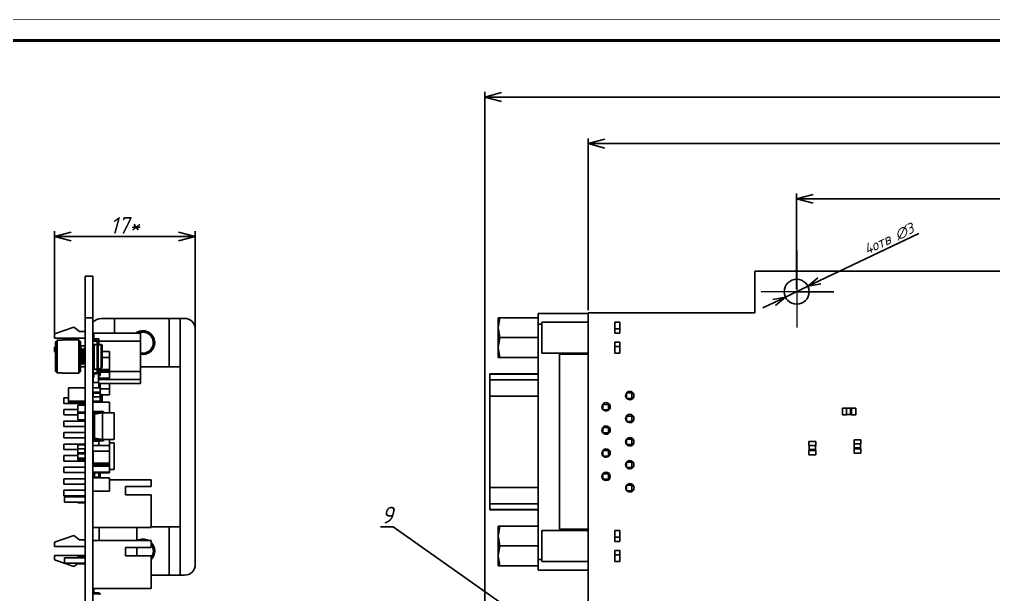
# Model space of a CAD drawing. Header units: millimetres. Extents: x 461 to 1302, y 117 to 711.
# Drawn here: x 837 to 1070.6, y 573.3 to 711.3 of the extents above; entities that cross this region are included whole.
import ezdxf
from ezdxf import colors
from ezdxf.entities.mleader import LeaderData, LeaderLine
from ezdxf.math import Vec2, Vec3

# ---------------------------------------------------------------- set-up
doc = ezdxf.new("R2010")
doc.units = ezdxf.units.MM
doc.layers.get('0').update_dxf_attribs({"lineweight": 50})
doc.styles.add('GOST-2.304_Type-B_italic', font='')
doc.styles.get('GOST-2.304_Type-B_italic').set_extended_font_data('GOST Common', italic=True)
doc.dimstyles.new('ISO-25', dxfattribs={"dimtxt": 2.5, "dimasz": 2.5, "dimexe": 1.25, "dimexo": 0.625, "dimtad": 1, "dimtxsty": 'Standard', "dimcen": 2.5, "dimadec": 0, "dimazin": 0, "dimtfac": 1, "dimtmove": 0, "dimatfit": 3, "dimfxl": 1, "dimarcsym": 0})

# ---------------------------------------------------------------- blocks, each defined once
blk = doc.blocks.new('_Dot')
at = {"color": 0, "linetype": 'ByBlock', "lineweight": -2}
blk.add_line((-0.5, 0), (-1, 0), dxfattribs=at)
at = {"color": 0, "linetype": 'ByBlock', "lineweight": 90, "const_width": 0.5}
blk.add_lwpolyline([(-0.25, 0, 1), (0.25, 0, 1)], format="xyb", close=True, dxfattribs=at)
blk = doc.blocks.new('_Open30')
at = {"color": 0, "linetype": 'ByBlock', "lineweight": -2}
for p, q in [((-1, 0.268), (0, 0)), ((0, 0), (-1, -0.268)), ((0, 0), (-1, 0))]:
    blk.add_line(p, q, dxfattribs=at)
blk = doc.blocks.new('*D56')
at = {"color": 0, "lineweight": -2, "transparency": 16777216}
for p, q in [((973.42, 641.52), (973.42, 682.78)), ((1213.41, 641.52), (1213.41, 682.78)), ((977.42, 681.53), (1209.41, 681.53))]:
    blk.add_line(p, q, dxfattribs=at)
at = {"layer": 'Defpoints', "color": 0, "lineweight": 20, "transparency": 16777216}
for p in [(1213.41, 681.53), (973.42, 640.9), (1213.41, 640.9)]:
    blk.add_point(p, dxfattribs=at)
at = {"color": 0, "lineweight": -2, "transparency": 16777216, "xscale": 4, "yscale": 4, "zscale": 4, "rotation": 180}
blk.add_blockref('_Open30', (973.42, 681.53), dxfattribs=at)
at = {"color": 0, "lineweight": -2, "transparency": 16777216, "xscale": 4, "yscale": 4, "zscale": 4}
blk.add_blockref('_Open30', (1213.41, 681.53), dxfattribs=at)
at = {"color": 0, "lineweight": 20, "transparency": 16777216, "insert": (1093.41, 684.15), "char_height": 4, "attachment_point": 5, "style": 'GOST-2.304_Type-B_italic'}
blk.add_mtext('120*', dxfattribs=at)
blk = doc.blocks.new('*D58')
at = {"color": 0, "lineweight": -2, "transparency": 16777216}
for p, q in [((948.6, 537.97), (948.6, 693.94)), ((1209.41, 692.69), (952.6, 692.69)), ((1213.41, 641.52), (1213.41, 693.94))]:
    blk.add_line(p, q, dxfattribs=at)
at = {"layer": 'Defpoints', "color": 0, "lineweight": 20, "transparency": 16777216}
for p in [(948.6, 692.69), (1213.41, 640.9), (948.6, 537.35)]:
    blk.add_point(p, dxfattribs=at)
at = {"color": 0, "lineweight": -2, "transparency": 16777216, "xscale": 4, "yscale": 4, "zscale": 4, "rotation": 180}
blk.add_blockref('_Open30', (948.6, 692.69), dxfattribs=at)
at = {"color": 0, "lineweight": -2, "transparency": 16777216, "xscale": 4, "yscale": 4, "zscale": 4}
blk.add_blockref('_Open30', (1213.41, 692.69), dxfattribs=at)
at = {"color": 0, "lineweight": 20, "transparency": 16777216, "insert": (1081.01, 695.31), "char_height": 4, "attachment_point": 5, "style": 'GOST-2.304_Type-B_italic'}
blk.add_mtext('133*', dxfattribs=at)
blk = doc.blocks.new('*D59')
at = {"color": 0, "lineweight": -2, "transparency": 16777216}
for p, q in [((1052.72, 659.98), (1028.84, 648.56)), ((1020.72, 644.68), (1026.13, 647.27)), ((1018.01, 643.38), (1015.3, 642.09))]:
    blk.add_line(p, q, dxfattribs=at)
at = {"layer": 'Defpoints', "color": 0, "lineweight": 20, "transparency": 16777216}
for p in [(1026.13, 647.27), (1020.72, 644.68)]:
    blk.add_point(p, dxfattribs=at)
at = {"color": 0, "lineweight": -2, "transparency": 16777216, "xscale": 3, "yscale": 3, "zscale": 3}
for p, rotation in [((1026.13, 647.27), 205.560823376689), ((1020.72, 644.68), 25.56082337668897)]:
    blk.add_blockref('_Open30', p, dxfattribs=dict(at, rotation=rotation))
at = {"color": 0, "lineweight": 20, "transparency": 16777216, "insert": (1045.55, 658.63), "char_height": 2.5, "attachment_point": 5, "rotation": 25.5608, "style": 'GOST-2.304_Type-B_italic'}
blk.add_mtext('4отв {\\C256;∅3 }', dxfattribs=at)
blk = doc.blocks.new('*D60')
at = {"color": 0, "lineweight": -2, "transparency": 16777216}
for p, q in [((1023.42, 646.6), (1023.42, 669.51)), ((1163.38, 646.6), (1163.38, 669.51)), ((1027.42, 668.26), (1159.38, 668.26))]:
    blk.add_line(p, q, dxfattribs=at)
at = {"layer": 'Defpoints', "color": 0, "lineweight": 20, "transparency": 16777216}
for p in [(1163.38, 668.26), (1023.42, 645.97), (1163.38, 645.97)]:
    blk.add_point(p, dxfattribs=at)
at = {"color": 0, "lineweight": -2, "transparency": 16777216, "xscale": 4, "yscale": 4, "zscale": 4, "rotation": 180}
blk.add_blockref('_Open30', (1023.42, 668.26), dxfattribs=at)
at = {"color": 0, "lineweight": -2, "transparency": 16777216, "xscale": 4, "yscale": 4, "zscale": 4}
blk.add_blockref('_Open30', (1163.38, 668.26), dxfattribs=at)
at = {"color": 0, "lineweight": 20, "transparency": 16777216, "insert": (1093.4, 671.28), "char_height": 4, "attachment_point": 5, "style": 'GOST-2.304_Type-B_italic'}
blk.add_mtext('70±0,1', dxfattribs=at)
blk = doc.blocks.new('*D62')
at = {"color": 0, "lineweight": -2, "transparency": 16777216}
for p, q in [((845.39, 635.48), (845.39, 660.48)), ((849.39, 659.23), (875.14, 659.23)), ((879.14, 637.59), (879.14, 660.48))]:
    blk.add_line(p, q, dxfattribs=at)
at = {"layer": 'Defpoints', "color": 0, "lineweight": 20, "transparency": 16777216}
for p in [(879.14, 659.23), (879.14, 636.97), (845.39, 634.86)]:
    blk.add_point(p, dxfattribs=at)
at = {"color": 0, "lineweight": -2, "transparency": 16777216, "xscale": 4, "yscale": 4, "zscale": 4, "rotation": 180}
blk.add_blockref('_Open30', (845.39, 659.23), dxfattribs=at)
at = {"color": 0, "lineweight": -2, "transparency": 16777216, "xscale": 4, "yscale": 4, "zscale": 4}
blk.add_blockref('_Open30', (879.14, 659.23), dxfattribs=at)
at = {"color": 0, "lineweight": 20, "transparency": 16777216, "insert": (862.27, 661.88), "char_height": 4, "attachment_point": 5, "style": 'GOST-2.304_Type-B_italic'}
blk.add_mtext('17*', dxfattribs=at)

msp = doc.modelspace()

# ---------------------------------------------------------------- linework, layer by layer
at = {"color": 7, "lineweight": 20, "true_color": 0xffffff}
for p, q in [((1023.424, 646.596), (1023.424, 655.921)), ((1023.424, 655.921), (1023.424, 637.377)), ((1032.326, 645.971), (1014.926, 645.971)), ((1023.424, 645.971), (1032.326, 645.971))]:
    msp.add_line(p, q, dxfattribs=at)
at = {"color": 7, "linetype": 'Continuous', "lineweight": 25}
for p, q in [((852.742, 649.703), (854.592, 649.703)), ((852.742, 649.703), (852.742, 639.703)), ((854.592, 639.703), (854.592, 649.703)), ((1013.416, 640.899), (1013.416, 650.899)), ((1013.416, 650.899), (1173.414, 650.899)), ((961.396, 640.766), (961.396, 638.166)), ((973.416, 640.766), (961.396, 640.766)), ((973.416, 640.899), (1013.416, 640.899)), ((973.416, 460.901), (973.416, 640.899)), ((852.742, 639.703), (852.742, 459.705)), ((852.742, 639.703), (854.592, 639.703)), ((854.592, 459.705), (854.592, 639.703)), ((856.642, 639.569), (859.792, 639.569)), ((856.642, 639.569), (876.542, 639.569)), ((856.642, 639.569), (856.642, 639.569)), ((859.792, 639.569), (859.792, 636.019)), ((859.792, 639.569), (872.892, 639.569)), ((859.792, 639.569), (859.792, 639.569)), ((872.892, 639.569), (875.492, 639.569)), ((872.892, 627.959), (872.892, 639.569)), ((875.492, 639.569), (876.542, 639.569)), ((875.492, 639.569), (875.492, 627.959)), ((951.796, 637.331), (952.22, 639.706)), ((951.796, 639.706), (951.796, 637.331)), ((951.796, 637.331), (951.796, 639.706)), ((952.22, 639.706), (951.796, 639.706)), ((961.396, 639.706), (952.22, 639.706)), ((961.396, 639.706), (961.396, 634.956)), ((961.396, 638.166), (961.396, 581.746)), ((962.276, 638.166), (961.396, 638.166)), ((961.396, 638.166), (961.396, 626.286)), ((962.276, 638.656), (973.416, 638.656)), ((962.276, 638.166), (962.276, 638.656)), ((962.276, 631.256), (962.276, 638.166)), ((979.796, 637.056), (979.796, 638.656)), ((979.796, 638.656), (979.796, 637.656)), ((979.796, 638.656), (980.996, 638.656)), ((980.996, 637.056), (980.996, 638.656)), ((845.392, 635.859), (849.992, 637.459)), ((845.392, 634.859), (845.392, 635.859)), ((849.992, 637.459), (851.392, 636.459)), ((851.392, 636.459), (852.742, 636.459)), ((854.792, 636.019), (865.992, 636.019)), ((855.792, 636.019), (854.792, 636.019)), ((854.792, 636.019), (854.792, 635.209)), ((865.992, 636.019), (855.792, 636.019)), ((859.192, 636.019), (865.992, 636.019)), ((865.992, 634.135), (865.992, 636.019)), ((879.142, 636.969), (879.142, 580.549)), ((951.796, 637.8), (951.796, 632.111)), ((951.796, 637.331), (952.22, 634.956)), ((951.796, 637.331), (951.796, 632.581)), ((951.796, 637.331), (951.796, 632.581)), ((979.796, 636.056), (979.796, 637.056)), ((979.796, 637.056), (980.996, 637.056)), ((979.796, 636.056), (980.996, 636.056)), ((980.996, 636.056), (980.996, 637.056)), ((852.742, 634.859), (845.392, 634.859)), ((845.992, 634.388), (845.592, 633.979)), ((845.992, 634.388), (845.992, 626.55)), ((847.192, 634.388), (845.992, 634.388)), ((851.192, 634.469), (847.192, 634.469)), ((847.192, 634.469), (847.192, 634.388)), ((851.592, 634.069), (851.192, 634.469)), ((854.592, 635.209), (854.792, 635.209)), ((854.792, 635.209), (854.792, 634.509)), ((856.014, 634.709), (854.792, 634.709)), ((854.872, 633.328), (855.632, 633.408)), ((854.992, 634.309), (855.442, 634.309)), ((854.992, 634.109), (855.442, 634.109)), ((855.632, 633.408), (855.653, 633.409)), ((855.642, 633.909), (855.642, 633.409)), ((855.653, 633.409), (855.642, 633.409)), ((855.653, 633.409), (855.832, 633.409)), ((855.773, 634.135), (865.992, 634.135)), ((855.832, 633.409), (855.853, 633.408)), ((855.842, 633.909), (855.842, 633.409)), ((856.613, 633.328), (855.853, 633.408)), ((856.014, 633.391), (856.014, 634.709)), ((865.992, 626.803), (865.992, 634.135)), ((952.22, 634.956), (951.796, 632.581)), ((952.22, 634.956), (961.396, 634.956)), ((961.396, 634.956), (961.396, 630.206)), ((979.796, 632.856), (979.796, 633.856)), ((979.796, 633.856), (980.996, 633.856)), ((980.996, 632.856), (980.996, 633.856)), ((845.392, 631.659), (845.392, 632.659)), ((845.392, 632.659), (845.592, 632.659)), ((845.592, 631.59), (845.392, 631.659)), ((852.742, 632.967), (851.592, 632.967)), ((851.714, 632.394), (851.592, 632.184)), ((851.859, 632.402), (851.726, 632.402)), ((852.117, 631.971), (852.268, 631.971)), ((852.243, 631.911), (852.152, 631.911)), ((852.658, 632.402), (852.526, 632.402)), ((852.742, 632.272), (852.672, 632.392)), ((854.642, 632.967), (854.592, 632.967)), ((854.592, 632.115), (854.642, 632.115)), ((854.642, 629.809), (854.642, 633.209)), ((854.872, 633.129), (854.692, 633.129)), ((854.692, 633.129), (854.692, 627.489)), ((854.872, 633.129), (855.632, 633.209)), ((854.872, 627.489), (854.872, 633.129)), ((855.632, 633.209), (855.632, 627.409)), ((855.653, 633.209), (855.632, 633.209)), ((855.653, 627.409), (855.653, 633.209)), ((855.832, 633.209), (855.653, 633.209)), ((855.832, 627.409), (855.832, 633.209)), ((855.853, 633.209), (855.832, 633.209)), ((856.613, 633.129), (855.853, 633.209)), ((855.853, 627.409), (855.853, 633.209)), ((856.613, 627.892), (856.613, 633.129)), ((856.792, 633.129), (856.613, 633.129)), ((856.792, 627.892), (856.792, 633.129)), ((858.606, 631.617), (856.792, 631.617)), ((858.606, 630.195), (858.606, 631.617)), ((952.22, 630.206), (951.796, 632.581)), ((951.796, 630.206), (951.796, 632.581)), ((951.796, 630.206), (951.796, 632.581)), ((973.416, 631.256), (962.276, 631.256)), ((966.516, 630.956), (973.416, 630.956)), ((966.516, 588.956), (966.516, 630.956)), ((979.796, 631.256), (979.796, 632.856)), ((979.796, 632.856), (980.996, 632.856)), ((979.796, 632.256), (979.796, 631.256)), ((979.796, 631.256), (980.996, 631.256)), ((980.996, 631.256), (980.996, 632.856)), ((851.868, 628.967), (851.717, 628.967)), ((852.668, 628.967), (852.517, 628.967)), ((852.542, 629.027), (852.633, 629.027)), ((852.623, 629.044), (852.742, 628.841)), ((854.642, 630.615), (854.592, 630.615)), ((854.642, 630.609), (854.592, 630.609)), ((854.642, 630.009), (854.592, 630.009)), ((854.642, 629.925), (854.592, 629.925)), ((854.692, 629.809), (854.592, 629.809)), ((856.792, 630.195), (858.606, 630.195)), ((858.554, 630.195), (858.554, 627.351)), ((951.796, 630.206), (952.22, 630.206)), ((961.396, 630.206), (952.22, 630.206)), ((961.396, 630.206), (961.396, 630.206)), ((845.592, 626.959), (845.992, 626.55)), ((845.992, 626.55), (847.192, 626.55)), ((847.192, 626.55), (847.192, 626.469)), ((847.192, 626.469), (851.192, 626.469)), ((851.192, 626.469), (851.592, 626.869)), ((851.592, 627.971), (852.742, 627.971)), ((852.127, 628.535), (852.258, 628.535)), ((854.592, 628.309), (854.692, 628.309)), ((854.692, 627.609), (854.592, 627.609)), ((854.642, 627.215), (854.592, 627.215)), ((854.642, 626.925), (854.592, 626.925)), ((854.638, 627.351), (854.638, 627.215)), ((854.638, 627.351), (854.642, 627.351)), ((854.642, 626.303), (854.642, 627.609)), ((854.692, 627.489), (854.872, 627.489)), ((855.632, 627.409), (854.872, 627.489)), ((854.872, 627.29), (855.632, 627.21)), ((855.442, 626.509), (854.992, 626.509)), ((855.442, 626.309), (854.992, 626.309)), ((855.632, 627.409), (855.653, 627.409)), ((855.653, 627.209), (855.632, 627.21)), ((855.642, 627.209), (855.642, 626.709)), ((855.653, 627.409), (855.832, 627.409)), ((855.653, 627.209), (855.832, 627.209)), ((855.832, 627.409), (855.853, 627.409)), ((855.853, 627.21), (855.832, 627.209)), ((855.842, 627.209), (855.842, 626.709)), ((855.853, 627.409), (856.163, 627.442)), ((856.163, 627.243), (855.853, 627.21)), ((855.964, 627.222), (855.964, 624.209)), ((856.37, 626.925), (855.964, 626.925)), ((856.163, 627.442), (856.613, 627.892)), ((856.734, 627.751), (856.284, 627.3)), ((856.32, 627.337), (856.32, 626.925)), ((856.32, 626.995), (858.56, 626.995)), ((856.334, 627.351), (858.56, 627.351)), ((856.37, 626.925), (856.37, 625.909)), ((856.37, 626.639), (858.606, 626.639)), ((856.613, 627.892), (856.792, 627.892)), ((858.56, 627.351), (858.554, 627.351)), ((858.56, 626.995), (858.554, 626.995)), ((858.554, 626.995), (858.554, 626.639)), ((858.554, 626.803), (865.992, 626.803)), ((858.56, 627.351), (858.56, 626.995)), ((858.606, 626.639), (858.606, 625.217)), ((865.992, 627.959), (875.492, 627.959)), ((872.892, 627.959), (865.992, 627.959)), ((865.992, 624.919), (865.992, 626.803)), ((875.492, 627.959), (872.892, 627.959)), ((875.492, 627.959), (875.492, 589.559)), ((961.396, 626.286), (949.796, 626.286)), ((949.796, 622.286), (949.796, 626.282)), ((949.796, 626.225), (949.796, 624.849)), ((961.396, 626.225), (949.796, 626.225)), ((961.396, 626.286), (961.396, 626.225)), ((961.396, 626.225), (961.396, 624.849)), ((854.592, 625.409), (854.792, 625.409)), ((854.592, 625.109), (854.642, 625.109)), ((854.592, 625.041), (854.642, 625.041)), ((854.642, 624.653), (854.592, 624.653)), ((856.014, 624.209), (854.592, 624.209)), ((854.642, 624.209), (854.642, 625.409)), ((854.792, 626.109), (854.792, 625.409)), ((855.964, 625.909), (856.37, 625.909)), ((855.964, 625.715), (856.014, 625.715)), ((855.964, 625.709), (856.014, 625.709)), ((855.964, 625.109), (856.014, 625.109)), ((865.992, 624.919), (855.964, 624.919)), ((856.014, 625.715), (856.014, 625.909)), ((856.014, 625.709), (856.014, 625.715)), ((856.014, 625.109), (856.014, 625.709)), ((858.606, 625.217), (856.014, 625.217)), ((856.014, 622.909), (856.014, 624.209)), ((865.992, 623.919), (856.014, 623.919)), ((856.37, 623.637), (856.37, 623.919)), ((858.554, 623.919), (858.554, 622.675)), ((865.992, 624.919), (865.992, 623.919)), ((961.396, 624.849), (949.796, 624.849)), ((949.796, 624.849), (949.796, 620.91)), ((848.728, 622.909), (848.728, 619.709)), ((848.728, 622.909), (852.742, 622.909)), ((856.37, 622.909), (854.592, 622.909)), ((854.592, 621.893), (856.37, 621.893)), ((854.638, 621.777), (856.324, 621.777)), ((854.638, 621.659), (854.638, 621.777)), ((854.642, 621.777), (854.638, 621.777)), ((856.324, 621.659), (854.638, 621.659)), ((854.642, 621.659), (854.638, 621.659)), ((854.642, 621.777), (854.642, 621.893)), ((854.642, 620.725), (854.642, 621.659)), ((856.014, 623.637), (856.37, 623.637)), ((856.014, 623.521), (856.324, 623.521)), ((856.324, 623.403), (856.014, 623.403)), ((856.32, 623.637), (856.32, 623.521)), ((856.32, 623.403), (856.32, 622.909)), ((856.32, 621.893), (856.32, 621.777)), ((856.32, 621.659), (856.32, 620.725)), ((856.324, 623.403), (856.324, 623.521)), ((856.324, 621.659), (856.324, 621.777)), ((856.37, 621.893), (856.37, 622.909)), ((856.37, 622.675), (858.606, 622.675)), ((856.37, 621.893), (856.37, 621.453)), ((858.606, 622.675), (858.606, 621.253)), ((949.796, 622.916), (949.796, 619.156)), ((949.796, 597.626), (949.796, 622.286)), ((982.611, 620.386), (982.611, 621.686)), ((983.911, 621.686), (982.611, 621.686)), ((982.611, 621.675), (982.611, 620.436)), ((983.911, 621.686), (983.911, 620.386)), ((848.728, 620.489), (847.642, 620.489)), ((847.642, 619.189), (847.642, 620.489)), ((848.728, 619.709), (852.742, 619.709)), ((848.728, 619.709), (848.728, 619.508)), ((848.728, 619.508), (852.742, 619.508)), ((854.592, 621.453), (854.642, 621.453)), ((854.642, 621.253), (854.592, 621.253)), ((854.592, 620.921), (854.642, 620.921)), ((856.37, 620.725), (854.592, 620.725)), ((854.592, 619.709), (856.37, 619.709)), ((858.606, 619.509), (854.592, 619.509)), ((854.692, 619.709), (854.692, 619.509)), ((854.692, 619.653), (854.692, 619.653)), ((856.32, 621.453), (856.37, 621.453)), ((856.613, 621.328), (856.32, 621.359)), ((856.37, 620.725), (856.37, 619.709)), ((856.792, 621.129), (856.613, 621.129)), ((858.606, 621.253), (856.75, 621.253)), ((856.792, 619.509), (856.792, 621.129)), ((858.606, 616.897), (858.606, 619.509)), ((961.396, 620.91), (949.796, 620.91)), ((949.796, 620.91), (949.796, 599.001)), ((949.796, 620.146), (949.796, 616.386)), ((961.396, 620.91), (961.396, 599.001)), ((983.911, 620.386), (982.611, 620.386)), ((852.742, 619.189), (847.642, 619.189)), ((850.964, 617.719), (847.642, 617.719)), ((847.642, 616.419), (847.642, 617.719)), ((850.964, 618.721), (850.964, 617.097)), ((850.964, 618.721), (852.742, 618.721)), ((850.964, 616.897), (850.964, 617.097)), ((850.964, 617.097), (852.742, 617.097)), ((852.742, 616.897), (850.964, 616.897)), ((857.158, 617.215), (854.592, 617.215)), ((854.846, 616.401), (854.846, 616.961)), ((854.846, 616.961), (856.904, 616.961)), ((856.878, 616.898), (854.948, 616.599)), ((854.948, 616.599), (856.878, 616.897)), ((856.878, 616.897), (859.722, 616.897)), ((856.878, 610.521), (856.878, 616.897)), ((856.878, 616.897), (856.878, 610.521)), ((856.904, 616.961), (856.904, 616.897)), ((857.158, 616.897), (857.158, 617.215)), ((859.722, 616.897), (859.722, 610.521)), ((949.796, 617.376), (949.796, 613.616)), ((976.946, 618.916), (976.946, 617.694)), ((976.946, 617.616), (976.946, 618.916)), ((978.246, 618.916), (976.946, 618.916)), ((978.246, 617.616), (976.946, 617.616)), ((978.246, 618.916), (978.246, 617.616)), ((1034.392, 618.061), (1034.392, 616.437)), ((1035.408, 618.061), (1034.392, 618.061)), ((1035.408, 616.437), (1035.408, 618.061)), ((1036.342, 618.011), (1035.408, 618.011)), ((1036.342, 616.481), (1036.342, 618.017)), ((1036.342, 618.017), (1036.46, 618.017)), ((1036.46, 618.017), (1036.46, 616.481)), ((1036.576, 618.011), (1036.46, 618.011)), ((1036.576, 618.061), (1036.576, 616.437)), ((1036.576, 618.061), (1037.592, 618.061)), ((1037.592, 618.061), (1037.592, 616.437)), ((850.964, 616.419), (847.642, 616.419)), ((852.742, 614.949), (847.642, 614.949)), ((847.642, 613.649), (847.642, 614.949)), ((850.964, 616.865), (850.964, 615.241)), ((850.964, 616.865), (852.742, 616.865)), ((850.964, 615.241), (852.742, 615.241)), ((854.592, 616.401), (854.846, 616.401)), ((854.948, 616.309), (854.592, 616.309)), ((854.592, 616.133), (854.948, 616.133)), ((854.948, 610.819), (854.948, 616.599)), ((854.948, 616.599), (854.948, 616.133)), ((854.948, 616.133), (854.948, 611.285)), ((856.878, 616.309), (856.878, 616.309)), ((856.878, 616.286), (856.878, 616.286)), ((949.796, 614.606), (949.796, 610.846)), ((982.611, 616.146), (982.611, 614.936)), ((982.611, 614.846), (982.611, 616.146)), ((983.911, 616.146), (982.611, 616.146)), ((983.911, 614.846), (982.611, 614.846)), ((983.911, 616.146), (983.911, 614.846)), ((1034.392, 616.437), (1035.408, 616.437)), ((1035.408, 616.487), (1036.342, 616.487)), ((1036.46, 616.481), (1036.342, 616.481)), ((1036.46, 616.487), (1036.576, 616.487)), ((1037.592, 616.437), (1036.576, 616.437)), ((852.742, 613.649), (847.642, 613.649)), ((856.878, 613.442), (856.878, 613.442)), ((856.878, 613.086), (856.878, 613.086)), ((856.878, 612.73), (856.878, 612.73)), ((976.946, 613.376), (976.946, 612.094)), ((976.946, 612.076), (976.946, 613.376)), ((978.246, 613.376), (976.946, 613.376)), ((978.246, 613.376), (978.246, 612.076)), ((852.742, 612.179), (847.642, 612.179)), ((847.642, 612.179), (847.642, 610.879)), ((852.742, 610.879), (847.642, 610.879)), ((854.948, 611.285), (854.592, 611.285)), ((854.846, 611.017), (854.592, 611.017)), ((854.592, 610.203), (857.158, 610.203)), ((854.592, 610.109), (856.014, 610.109)), ((854.846, 610.457), (854.846, 611.017)), ((854.948, 610.909), (854.846, 610.909)), ((856.904, 610.457), (854.846, 610.457)), ((854.948, 611.285), (854.948, 610.819)), ((856.878, 610.521), (854.948, 610.819)), ((854.948, 610.819), (856.878, 610.52)), ((856.014, 610.109), (856.014, 609.109)), ((856.878, 611.509), (856.878, 611.509)), ((856.878, 610.909), (856.878, 610.909)), ((859.722, 610.521), (856.878, 610.521)), ((856.904, 610.521), (856.904, 610.457)), ((857.158, 610.203), (857.158, 610.521)), ((858.606, 609.109), (858.606, 610.521)), ((949.796, 611.836), (949.796, 608.076)), ((978.246, 612.076), (976.946, 612.076)), ((982.611, 609.306), (982.611, 610.606)), ((983.911, 610.606), (982.611, 610.606)), ((982.611, 610.575), (982.611, 609.336)), ((983.911, 610.606), (983.911, 609.306)), ((1026.38, 610.049), (1026.38, 609.033)), ((1028.004, 610.049), (1026.38, 610.049)), ((1028.004, 609.033), (1028.004, 610.049)), ((1037.18, 610.449), (1037.18, 609.433)), ((1038.804, 610.449), (1037.18, 610.449)), ((1038.804, 609.433), (1038.804, 610.449)), ((847.642, 608.109), (847.642, 609.409)), ((852.742, 609.409), (847.642, 609.409)), ((850.964, 608.109), (847.642, 608.109)), ((852.742, 609.253), (850.964, 609.253)), ((850.964, 608.237), (850.964, 609.253)), ((850.964, 608.237), (852.742, 608.237)), ((850.964, 607.837), (850.964, 608.237)), ((850.964, 607.837), (851.014, 607.837)), ((851.014, 607.303), (851.014, 608.237)), ((852.692, 608.237), (852.692, 607.303)), ((852.692, 607.837), (852.742, 607.837)), ((858.606, 609.109), (854.592, 609.109)), ((854.592, 607.687), (858.606, 607.687)), ((854.638, 607.659), (854.638, 607.687)), ((854.642, 607.659), (854.638, 607.659)), ((854.642, 604.843), (854.642, 607.687)), ((858.554, 607.687), (858.554, 604.843)), ((858.606, 609.697), (859.722, 609.697)), ((858.606, 607.687), (858.606, 609.109)), ((859.722, 609.697), (859.722, 603.321)), ((949.796, 609.066), (949.796, 605.306)), ((976.946, 607.836), (976.946, 606.594)), ((976.946, 606.536), (976.946, 607.836)), ((978.246, 607.836), (976.946, 607.836)), ((978.246, 607.836), (978.246, 606.536)), ((983.911, 609.306), (982.611, 609.306)), ((1026.38, 609.033), (1028.004, 609.033)), ((1028.004, 607.865), (1026.38, 607.865)), ((1026.38, 606.849), (1026.38, 607.865)), ((1026.424, 607.981), (1026.424, 608.099)), ((1026.424, 608.099), (1027.96, 608.099)), ((1026.424, 608.099), (1026.43, 608.099)), ((1027.96, 607.981), (1026.424, 607.981)), ((1026.424, 607.981), (1026.43, 607.981)), ((1026.43, 609.033), (1026.43, 608.099)), ((1026.43, 607.981), (1026.43, 607.865)), ((1027.954, 608.099), (1027.954, 609.033)), ((1027.954, 607.865), (1027.954, 607.981)), ((1027.96, 608.099), (1027.96, 607.981)), ((1028.004, 607.865), (1028.004, 606.849)), ((1037.18, 609.433), (1038.804, 609.433)), ((1038.804, 608.265), (1037.18, 608.265)), ((1037.18, 607.249), (1037.18, 608.265)), ((1037.224, 608.381), (1037.224, 608.499)), ((1037.224, 608.499), (1038.76, 608.499)), ((1037.224, 608.499), (1037.23, 608.499)), ((1038.76, 608.381), (1037.224, 608.381)), ((1037.224, 608.381), (1037.23, 608.381)), ((1037.23, 609.433), (1037.23, 608.499)), ((1037.23, 608.381), (1037.23, 608.265)), ((1038.754, 608.499), (1038.754, 609.433)), ((1038.754, 608.265), (1038.754, 608.381)), ((1038.76, 608.499), (1038.76, 608.381)), ((1038.804, 608.265), (1038.804, 607.249)), ((850.964, 606.639), (847.642, 606.639)), ((847.642, 606.639), (847.642, 605.339)), ((852.742, 605.339), (847.642, 605.339)), ((852.742, 607.069), (850.964, 607.069)), ((850.964, 607.069), (850.964, 606.053)), ((850.964, 606.053), (850.964, 605.653)), ((850.964, 606.053), (852.742, 606.053)), ((850.964, 605.653), (852.742, 605.653)), ((851.01, 607.303), (851.01, 607.185)), ((851.01, 607.303), (852.696, 607.303)), ((852.696, 607.185), (851.01, 607.185)), ((851.014, 607.069), (851.014, 607.185)), ((852.692, 607.303), (852.696, 607.303)), ((852.692, 607.185), (852.692, 607.069)), ((852.692, 607.185), (852.696, 607.185)), ((852.696, 607.303), (852.696, 607.185)), ((854.642, 606.909), (854.592, 606.909)), ((854.642, 606.725), (854.592, 606.725)), ((854.592, 605.709), (854.642, 605.709)), ((858.606, 605.709), (858.554, 605.709)), ((858.606, 604.131), (858.606, 605.709)), ((949.796, 606.296), (949.796, 602.536)), ((978.246, 606.536), (976.946, 606.536)), ((1028.004, 606.849), (1026.38, 606.849)), ((1038.804, 607.249), (1037.18, 607.249)), ((852.742, 603.869), (847.642, 603.869)), ((847.642, 603.869), (847.642, 602.569)), ((854.592, 604.131), (858.606, 604.131)), ((854.638, 604.843), (854.638, 604.487)), ((854.638, 604.843), (858.56, 604.843)), ((854.638, 604.487), (858.56, 604.487)), ((854.642, 604.131), (854.642, 604.487)), ((858.56, 604.843), (858.554, 604.843)), ((858.56, 604.487), (858.554, 604.487)), ((858.554, 604.487), (858.554, 604.131)), ((858.56, 604.843), (858.56, 604.487)), ((858.606, 604.131), (858.606, 602.709)), ((859.722, 603.321), (858.606, 603.321)), ((949.796, 603.526), (949.796, 599.766)), ((982.611, 605.066), (982.611, 603.836)), ((982.611, 603.766), (982.611, 605.066)), ((983.911, 605.066), (982.611, 605.066)), ((983.911, 603.766), (982.611, 603.766)), ((983.911, 605.066), (983.911, 603.766)), ((852.742, 602.569), (847.642, 602.569)), ((847.642, 601.099), (847.642, 599.799)), ((852.742, 601.099), (847.642, 601.099)), ((858.606, 602.709), (854.592, 602.709)), ((854.592, 602.509), (858.606, 602.509)), ((856.014, 601.497), (854.592, 601.497)), ((858.606, 601.309), (854.592, 601.309)), ((854.692, 601.653), (854.692, 602.223)), ((854.982, 601.653), (854.692, 601.653)), ((854.982, 602.223), (854.982, 601.653)), ((855.171, 602.509), (855.147, 602.496)), ((856.014, 602.509), (856.014, 601.497)), ((856.014, 601.497), (856.37, 601.497)), ((856.37, 602.509), (856.37, 601.497)), ((858.606, 602.509), (858.606, 602.709)), ((858.606, 598.109), (858.606, 601.309)), ((858.606, 600.859), (868.592, 600.859)), ((861.192, 600.859), (868.592, 600.859)), ((868.592, 599.209), (868.592, 600.859)), ((949.796, 600.756), (949.796, 596.996)), ((976.946, 602.296), (976.946, 600.996)), ((978.246, 602.296), (976.946, 602.296)), ((978.246, 600.996), (976.946, 600.996)), ((978.246, 602.296), (978.246, 600.996)), ((852.742, 599.799), (847.642, 599.799)), ((852.742, 598.329), (847.642, 598.329)), ((847.642, 598.329), (847.642, 597.029)), ((868.592, 599.209), (862.392, 599.209)), ((862.392, 599.209), (862.392, 597.209)), ((949.796, 599.001), (949.796, 595.062)), ((949.796, 599.001), (961.396, 599.001)), ((961.396, 599.001), (961.396, 595.062)), ((982.611, 598.226), (982.611, 599.526)), ((983.911, 599.526), (982.611, 599.526)), ((982.611, 599.509), (982.611, 598.322)), ((983.911, 598.226), (982.611, 598.226)), ((983.911, 599.526), (983.911, 598.226)), ((852.742, 597.029), (847.642, 597.029)), ((847.792, 596.749), (852.742, 596.749)), ((847.792, 595.469), (847.792, 596.749)), ((852.742, 596.921), (850.964, 596.921)), ((850.964, 596.749), (850.964, 596.921)), ((854.592, 598.109), (858.606, 598.109)), ((862.392, 597.209), (868.592, 597.209)), ((868.592, 589.359), (868.592, 597.209)), ((949.796, 597.626), (949.796, 593.629)), ((847.792, 595.469), (852.742, 595.469)), ((850.964, 595.297), (850.964, 595.469)), ((852.742, 595.297), (850.964, 595.297)), ((949.796, 595.062), (949.796, 593.686)), ((961.396, 595.062), (949.796, 595.062)), ((949.796, 593.686), (961.396, 593.686)), ((949.796, 593.626), (961.396, 593.626)), ((961.396, 595.062), (961.396, 593.686)), ((961.396, 593.686), (961.396, 593.626)), ((961.396, 593.626), (961.396, 581.746)), ((854.592, 589.359), (868.592, 589.359)), ((856.121, 586.259), (856.121, 589.359)), ((865.113, 586.259), (865.113, 589.359)), ((875.492, 589.559), (868.592, 589.559)), ((872.892, 589.559), (872.892, 577.949)), ((875.492, 589.559), (875.492, 577.949)), ((951.796, 587.331), (952.22, 589.706)), ((951.796, 589.706), (951.796, 587.331)), ((951.796, 587.331), (951.796, 589.706)), ((952.22, 589.706), (951.796, 589.706)), ((961.396, 589.706), (952.22, 589.706)), ((961.396, 589.706), (961.396, 584.956)), ((973.416, 588.956), (966.516, 588.956)), ((845.392, 585.859), (849.992, 587.459)), ((849.992, 587.459), (851.392, 586.459)), ((951.796, 587.8), (951.796, 582.111)), ((951.796, 587.331), (952.22, 584.956)), ((951.796, 587.331), (951.796, 582.581)), ((951.796, 587.331), (951.796, 582.581)), ((962.276, 588.656), (973.416, 588.656)), ((962.276, 581.746), (962.276, 588.656)), ((979.796, 587.056), (979.796, 588.656)), ((979.796, 588.656), (979.796, 587.656)), ((979.796, 588.656), (980.996, 588.656)), ((979.796, 586.056), (979.796, 587.056)), ((979.796, 587.056), (980.996, 587.056)), ((980.996, 587.056), (980.996, 588.656)), ((980.996, 586.056), (980.996, 587.056)), ((845.392, 584.859), (845.392, 585.859)), ((852.742, 584.859), (845.392, 584.859)), ((851.392, 586.459), (852.742, 586.459)), ((854.592, 586.259), (868.592, 586.259)), ((861.192, 586.259), (868.592, 586.259)), ((868.592, 584.609), (862.392, 584.609)), ((862.392, 584.609), (862.392, 582.609)), ((865.113, 582.609), (865.113, 584.609)), ((866.534, 586.259), (866.651, 586.259)), ((868.592, 584.609), (868.592, 586.259)), ((952.22, 584.956), (951.796, 582.581)), ((952.22, 584.956), (961.396, 584.956)), ((961.396, 584.956), (961.396, 580.206)), ((979.796, 586.056), (980.996, 586.056)), ((845.392, 581.659), (845.392, 582.659)), ((845.392, 582.659), (852.742, 582.659)), ((847.792, 580.869), (847.792, 582.149)), ((847.792, 582.149), (852.742, 582.149)), ((852.742, 582.321), (850.964, 582.321)), ((850.964, 582.149), (850.964, 582.321)), ((862.392, 582.609), (868.592, 582.609)), ((868.592, 574.759), (868.592, 582.609)), ((952.22, 580.206), (951.796, 582.581)), ((951.796, 580.206), (951.796, 582.581)), ((951.796, 580.206), (951.796, 582.581)), ((979.796, 582.856), (979.796, 583.856)), ((979.796, 583.856), (980.996, 583.856)), ((979.796, 581.256), (979.796, 582.856)), ((979.796, 582.856), (980.996, 582.856)), ((979.796, 582.256), (979.796, 581.256)), ((980.996, 582.856), (980.996, 583.856)), ((980.996, 581.256), (980.996, 582.856)), ((849.992, 580.059), (845.392, 581.659)), ((847.792, 580.869), (852.742, 580.869)), ((850.964, 580.753), (849.992, 580.059)), ((850.964, 580.697), (850.964, 580.869)), ((852.742, 580.697), (850.964, 580.697)), ((951.796, 580.206), (952.22, 580.206)), ((961.396, 580.206), (952.22, 580.206)), ((961.396, 581.746), (962.276, 581.746)), ((961.396, 581.746), (961.396, 579.146)), ((961.396, 581.746), (961.396, 579.146)), ((962.276, 581.256), (962.276, 581.746)), ((973.416, 581.256), (962.276, 581.256)), ((979.796, 581.256), (980.996, 581.256)), ((872.892, 577.949), (868.592, 577.949)), ((875.492, 577.949), (872.892, 577.949)), ((876.542, 577.949), (875.492, 577.949)), ((961.396, 579.146), (973.416, 579.146)), ((854.592, 574.759), (868.592, 574.759)), ((854.792, 574.709), (854.592, 574.709)), ((854.792, 574.709), (854.792, 573.909)), ((854.992, 573.709), (855.992, 573.709)), ((854.992, 573.509), (855.992, 573.509))]:
    msp.add_line(p, q, dxfattribs=at)
at = {"color": 8, "linetype": 'Continuous', "lineweight": 25}
for p, q in [((854.872, 619.509), (854.872, 619.709)), ((855.632, 619.709), (855.632, 619.509)), ((855.653, 619.509), (855.653, 619.709)), ((855.832, 619.509), (855.832, 619.709)), ((855.853, 619.509), (855.853, 619.709)), ((856.613, 621.129), (856.32, 621.16)), ((856.613, 619.509), (856.613, 621.129))]:
    msp.add_line(p, q, dxfattribs=at)
at = {"color": 7, "lineweight": 40, "true_color": 0xffffff}
for points, const_width in [([(461.272, 711.261), (1302.229, 711.261), (1302.229, 117.303), (461.272, 117.303), (461.272, 711.261)], 0.0991), ([(481.272, 706.261), (1297.272, 706.261)], 0.749)]:
    msp.add_lwpolyline(points, dxfattribs=dict(at, const_width=const_width))
at = {"color": 7, "linetype": 'Continuous', "lineweight": 25, "flags": 128}
for points in [[(961.396, 640.766), (961.396, 640.716), (961.396, 640.568), (961.396, 640.327), (961.396, 640.004), (961.396, 639.61), (961.396, 639.161), (961.396, 638.673), (961.396, 638.166)], [(845.592, 633.979), (845.592, 633.518), (845.592, 632.714), (845.592, 631.658), (845.592, 630.469), (845.592, 629.28), (845.592, 628.224), (845.592, 627.42), (845.592, 626.959)], [(851.192, 626.469), (851.192, 626.647), (851.192, 627.164), (851.192, 627.975), (851.192, 629.008), (851.192, 630.17), (851.192, 631.359), (851.192, 632.469), (851.192, 633.401), (851.192, 634.073), (851.192, 634.424), (851.192, 634.469)], [(851.592, 626.869), (851.592, 627.045), (851.592, 627.557), (851.592, 628.353), (851.592, 629.357), (851.592, 630.469), (851.592, 631.581), (851.592, 632.585), (851.592, 633.381), (851.592, 633.893), (851.592, 634.069)], [(854.642, 632.49), (854.615, 632.47), (854.592, 632.456)], [(961.396, 624.849), (961.396, 624.669), (961.396, 624.374), (961.396, 623.974), (961.396, 623.481), (961.396, 622.91), (961.396, 622.278), (961.396, 621.605), (961.396, 620.91)]]:
    msp.add_lwpolyline(points, dxfattribs=at)
at = {"color": 7, "linetype": 'Continuous', "lineweight": 25}
for centre, radius in [((1023.424, 645.971), 3), ((977.696, 601.655), 1)]:
    msp.add_circle(centre, radius, dxfattribs=at)
for centre, radius, start, end in [((856.642, 636.969), 2.6, 90, 142.04204), ((856.642, 636.969), 2.6, 90, 142.04201), ((876.542, 636.969), 2.6, 0, 90), ((876.542, 636.969), 2.6, 45, 90), ((866.592, 633.759), 2.845, 0, 127.40666), ((866.592, 633.759), 2.845, 45, 127.40668), ((866.592, 633.759), 2.501, 256.11684, 115.35351), ((854.992, 634.509), 0.4, 180, 270), ((854.892, 633.129), 0.2, 96, 180), ((854.892, 633.129), 0.2, 96, 180), ((854.992, 634.509), 0.2, 180, 270), ((854.992, 634.509), 0.2, 180, 270), ((855.353, 633.229), 0.492, 168.3383, 191.6617), ((855.442, 633.909), 0.4, 0, 90), ((855.442, 633.909), 0.4, 0, 90), ((855.442, 633.909), 0.2, 0, 90), ((856.131, 633.229), 0.492, 348.33824, 11.66176), ((856.592, 633.129), 0.2, 0, 84), ((856.592, 633.129), 0.2, 0, 84), ((866.592, 633.759), 2.845, 257.82423, 0), ((854.992, 626.109), 0.4, 90, 180), ((854.992, 626.109), 0.4, 90, 180), ((854.892, 627.489), 0.2, 180, 264), ((854.992, 626.109), 0.2, 90, 180), ((855.353, 627.39), 0.492, 168.33634, 191.66366), ((855.442, 626.709), 0.2, 270, 0), ((855.442, 626.709), 0.4, 270, 0), ((855.442, 626.709), 0.2, 270, 0), ((855.681, 627.342), 0.492, 348.33739, 11.66261), ((855.756, 626.973), 0.621, 31.82881, 49.04852), ((856.142, 627.442), 0.2, 276, 315), ((856.206, 627.423), 0.621, 31.83413, 49.03723), ((856.592, 627.892), 0.2, 315, 0), ((856.592, 627.892), 0.2, 315, 0), ((983.396, 621.055), 1, 0, 218.29133), ((856.132, 621.229), 0.492, 348.33572, 11.66428), ((856.592, 621.129), 0.2, 0, 84), ((856.592, 621.129), 0.2, 0, 84), ((977.696, 618.355), 1, 0, 221.42076), ((983.396, 621.055), 1, 222.05963, 0), ((977.696, 618.355), 1, 227.72323, 0), ((983.396, 615.555), 1, 0, 218.29131), ((983.396, 615.555), 1, 225.22715, 0), ((977.696, 612.755), 1, 0, 221.42073), ((977.696, 612.755), 1, 222.83581, 0), ((983.396, 609.955), 1, 141.70871, 218.29128), ((983.396, 609.955), 1, 0, 139.45069), ((983.396, 609.955), 1, 220.53409, 0), ((977.696, 607.255), 1, 0, 221.42071), ((977.696, 607.255), 1, 226.04628, 0), ((983.396, 604.455), 1, 0, 218.29126), ((983.396, 604.455), 1, 223.6223, 0), ((855.292, 602.223), 0.6, 151.49485, 180), ((855.292, 602.223), 0.31, 118, 180), ((855.292, 602.223), 0.31, 118, 180), ((983.416, 598.915), 1, 143.59781, 216.40219), ((983.416, 598.915), 1, 0, 142.40324), ((983.416, 598.915), 1, 223.62237, 0), ((866.592, 583.759), 2.845, 61.49369, 118.50632), ((866.592, 583.759), 2.845, 61.49367, 118.50633), ((866.592, 583.759), 2.501, 323.11171, 36.88829), ((866.592, 583.759), 2.845, 0, 45), ((866.592, 583.759), 2.845, 314.67114, 0), ((876.542, 580.549), 2.6, 270, 0), ((854.992, 573.909), 0.4, 180, 270), ((854.992, 573.909), 0.2, 180, 270), ((854.992, 573.909), 0.2, 180, 270), ((855.992, 573.309), 0.4, 0, 90), ((855.992, 573.309), 0.4, 0, 90), ((855.992, 573.309), 0.2, 0, 90)]:
    msp.add_arc(centre, radius, start, end, dxfattribs=at)
for points, knots in [([(855.632, 633.209), (855.63, 633.235), (855.625, 633.287), (855.623, 633.352), (855.625, 633.398), (855.63, 633.405), (855.632, 633.408)], [0, 0, 0, 0, 0.25000944, 0.50000996, 0.74999056, 1, 1, 1, 1]), ([(855.653, 633.209), (855.653, 633.235), (855.653, 633.288), (855.653, 633.354), (855.653, 633.4), (855.653, 633.406), (855.653, 633.409)], [0, 0, 0, 0, 0.25002935, 0.50000973, 0.75000337, 1, 1, 1, 1]), ([(855.832, 633.209), (855.832, 633.235), (855.832, 633.288), (855.832, 633.354), (855.832, 633.4), (855.832, 633.406), (855.832, 633.409)], [0, 0, 0, 0, 0.25002935, 0.50000973, 0.75000337, 1, 1, 1, 1]), ([(855.853, 633.408), (855.855, 633.405), (855.86, 633.398), (855.862, 633.352), (855.86, 633.287), (855.855, 633.235), (855.853, 633.209)], [0, 0, 0, 0, 0.25000944, 0.49999004, 0.74999056, 1, 1, 1, 1]), ([(851.842, 629.044), (851.838, 629.039), (851.82, 629.017), (851.787, 629.144), (851.743, 629.416), (851.701, 629.82), (851.657, 630.292), (851.622, 630.715), (851.6, 630.938), (851.592, 631.013)], [0, 0, 0, 0, 0.0480795, 0.2191497, 0.3939564, 0.5651638, 0.739082, 0.9114229, 1, 1, 1, 1]), ([(851.726, 632.378), (851.731, 632.384), (851.75, 632.411), (851.785, 632.229), (851.827, 631.853), (851.871, 631.306), (851.904, 630.816), (851.937, 630.319), (851.969, 629.818), (852.012, 629.238), (852.055, 628.803), (852.093, 628.558), (852.117, 628.56), (852.127, 628.56)], [0, 0, 0, 0, 0.0372973, 0.1448995, 0.2525089, 0.3601105, 0.4677175, 0.4999924, 0.6068768, 0.7144775, 0.8220872, 0.9296905, 1, 1, 1, 1]), ([(852.258, 628.56), (852.253, 628.554), (852.234, 628.528), (852.2, 628.709), (852.158, 629.086), (852.114, 629.633), (852.082, 630.123), (852.048, 630.62), (852.016, 631.12), (851.972, 631.701), (851.93, 632.135), (851.891, 632.38), (851.868, 632.378), (851.859, 632.377)], [0, 0, 0, 0, 0.03751256, 0.1451183, 0.25272247, 0.36032436, 0.46793305, 0.49999339, 0.60708975, 0.71469729, 0.82230389, 0.92990408, 1, 1, 1, 1]), ([(852.162, 631.894), (852.113, 631.977), (852.017, 632.143), (851.92, 632.309), (851.871, 632.393)], [0, 0, 0, 0, 0.4960874, 1, 1, 1, 1]), ([(852.543, 629.045), (852.533, 629.045), (852.509, 629.044), (852.471, 629.232), (852.427, 629.558), (852.384, 629.994), (852.341, 630.482), (852.298, 630.971), (852.255, 631.402), (852.212, 631.722), (852.174, 631.897), (852.151, 631.893), (852.143, 631.891)], [0, 0, 0, 0, 0.071541, 0.1803653, 0.2876802, 0.3954167, 0.5038397, 0.6107796, 0.7198782, 0.8266437, 0.9355597, 1, 1, 1, 1]), ([(852.514, 632.394), (852.466, 632.31), (852.372, 632.149), (852.278, 631.988), (852.233, 631.911)], [0, 0, 0, 0, 0.5206535, 1, 1, 1, 1]), ([(852.624, 629.062), (852.618, 629.067), (852.598, 629.083), (852.563, 629.281), (852.521, 629.624), (852.477, 630.075), (852.434, 630.566), (852.391, 631.049), (852.347, 631.465), (852.305, 631.762), (852.269, 631.91), (852.249, 631.895), (852.243, 631.89)], [0, 0, 0, 0, 0.0444184, 0.1578684, 0.2712993, 0.3837108, 0.4981006, 0.6101399, 0.7246042, 0.8369195, 0.9505556, 1, 1, 1, 1]), ([(852.526, 632.378), (852.531, 632.384), (852.551, 632.411), (852.585, 632.229), (852.627, 631.853), (852.671, 631.306), (852.703, 630.817), (852.727, 630.457), (852.737, 630.318), (852.742, 630.243)], [0, 0, 0, 0, 0.0693348, 0.2693784, 0.4694209, 0.6694557, 0.869504, 0.9295064, 1, 1, 1, 1]), ([(852.742, 631.987), (852.738, 632.029), (852.719, 632.221), (852.692, 632.376), (852.668, 632.377), (852.658, 632.377)], [0, 0, 0, 0, 0.1455054, 0.662934, 1, 1, 1, 1]), ([(851.742, 629.035), (851.741, 629.033), (851.725, 629.007), (851.694, 629.113), (851.651, 629.36), (851.617, 629.657), (851.598, 629.867), (851.592, 629.924)], [0, 0, 0, 0, 0.03250381, 0.31841063, 0.6093942, 0.89438931, 1, 1, 1, 1]), ([(851.592, 628.753), (851.601, 628.767), (851.654, 628.859), (851.707, 628.95), (851.752, 629.027)], [0, 0, 0, 0, 0.1559413, 1, 1, 1, 1]), ([(851.823, 629.045), (851.871, 628.962), (851.966, 628.799), (852.06, 628.636), (852.107, 628.556)], [0, 0, 0, 0, 0.5069389, 1, 1, 1, 1]), ([(852.277, 628.556), (852.324, 628.636), (852.415, 628.793), (852.507, 628.95), (852.552, 629.027)], [0, 0, 0, 0, 0.5089985, 1, 1, 1, 1]), ([(855.632, 627.21), (855.63, 627.213), (855.625, 627.22), (855.623, 627.266), (855.625, 627.331), (855.63, 627.383), (855.632, 627.409)], [0, 0, 0, 0, 0.2500054, 0.5000185, 0.7499849, 1, 1, 1, 1]), ([(855.653, 627.209), (855.653, 627.212), (855.653, 627.218), (855.653, 627.264), (855.653, 627.331), (855.653, 627.383), (855.653, 627.409)], [0, 0, 0, 0, 0.250012, 0.4999852, 0.7500114, 1, 1, 1, 1]), ([(855.832, 627.209), (855.832, 627.212), (855.832, 627.218), (855.832, 627.264), (855.832, 627.331), (855.832, 627.383), (855.832, 627.409)], [0, 0, 0, 0, 0.250012, 0.4999852, 0.7500114, 1, 1, 1, 1]), ([(855.853, 627.21), (855.855, 627.213), (855.86, 627.22), (855.862, 627.266), (855.86, 627.331), (855.855, 627.383), (855.853, 627.409)], [0, 0, 0, 0, 0.2500054, 0.5000185, 0.7499849, 1, 1, 1, 1])]:
    msp.add_open_spline(points, degree=3, knots=knots, dxfattribs=at)

# ---------------------------------------------------------------- dimensions: what is measured, and where the dimension line sits
at = {"color": 7, "lineweight": 20, "true_color": 0xffffff}
for base, p1, p2, text, picture, middle in [((948.599, 692.687), (1213.414, 640.899), (948.599, 537.348), '133*', '*D58', (1081.006, 695.312)), ((1163.378, 668.26), (1023.424, 645.971), (1163.378, 645.971), '70±0,1', '*D60', (1093.401, 671.285)), ((879.142, 659.225), (845.392, 634.859), (879.142, 636.969), '17*', '*D62', (862.267, 661.876))]:
    dim = msp.add_linear_dim(base=base, p1=p1, p2=p2, text=text, dimstyle='ISO-25', override={"dimtxt": 4, "dimasz": 4, "dimtxsty": 'GOST-2.304_Type-B_italic', "dimblk1": 'Open30', "dimblk2": 'Open30', "dimsah": 1}, dxfattribs=at)
    dim.commit()
    dim.dimension.update_dxf_attribs({"geometry": picture, "text_midpoint": middle})
dim = msp.add_linear_dim(base=(1213.414, 681.528), p1=(973.416, 640.899), p2=(1213.414, 640.899), text='120*', dimstyle='ISO-25', override={"dimtxt": 4, "dimasz": 4, "dimtxsty": 'GOST-2.304_Type-B_italic', "dimblk1": 'Open30', "dimblk2": 'Open30', "dimsah": 1}, dxfattribs=at)
dim.commit()
dim.dimension.update_dxf_attribs({"geometry": '*D56', "text_midpoint": (1093.415, 681.528), "dimtype": 160})
dim = msp.add_diameter_dim_2p(p1=(1020.717, 644.677), p2=(1026.13, 647.266), text='4отв {\\C256;∅3 }', dimstyle='ISO-25', override={"dimasz": 3, "dimtxsty": 'GOST-2.304_Type-B_italic', "dimblk1": 'Open30', "dimblk2": 'Open30', "dimsah": 1, "dimcen": 2.5}, dxfattribs=at)
dim.commit()
dim.dimension.update_dxf_attribs({"geometry": '*D59', "text_midpoint": (1046.36, 656.942), "dimtype": 163})

# ---------------------------------------------------------------- leaders
ml = msp.add_multileader_mtext('Standard', dxfattribs=at)
ml.set_content('9', color=(255, 255, 255), style='GOST-2.304_Type-B_italic')
ml.set_leader_properties()
ml.set_arrow_properties(name='DOT')
ml.build(insert=Vec2(0, 0))
ml.multileader.update_dxf_attribs({"text_left_attachment_type": 6, "text_right_attachment_type": 6, "dogleg_length": 0, "arrow_head_size": 1})
ctx = ml.context
ctx.base_point, ctx.arrow_head_size, ctx.landing_gap_size, ctx.plane_origin = Vec3(924.192, 589.592), 1, 0, Vec3(1028.981, 518.57)
ctx.left_attachment, ctx.right_attachment, ctx.text_align_type = 6, 6, 2
notes = []
notes.append((ctx, [(0, (1, 1, 0), (926.61, 589.592), (-1, 0), 0, [(0, [(1031.183, 515.814)], 0, [])])]))
ctx.mtext.insert, ctx.mtext.alignment, ctx.mtext.flow_direction = Vec3(926.61, 594.392), 3, 5
for ctx, leaders in notes:
    for number, flags, end, landing, length, lines in leaders:
        leader = LeaderData()
        leader.index, (leader.has_last_leader_line, leader.has_dogleg_vector, leader.attachment_direction) = number, flags
        leader.last_leader_point, leader.dogleg_vector, leader.dogleg_length = Vec3(end), Vec3(landing), length
        for number, points, colour, breaks in lines:
            line = LeaderLine()
            line.index, line.vertices, line.color, line.breaks = number, Vec3.list(points), colors.encode_raw_color(colour), breaks
            leader.lines.append(line)
        ctx.leaders.append(leader)

doc.saveas('drawing.dxf')
